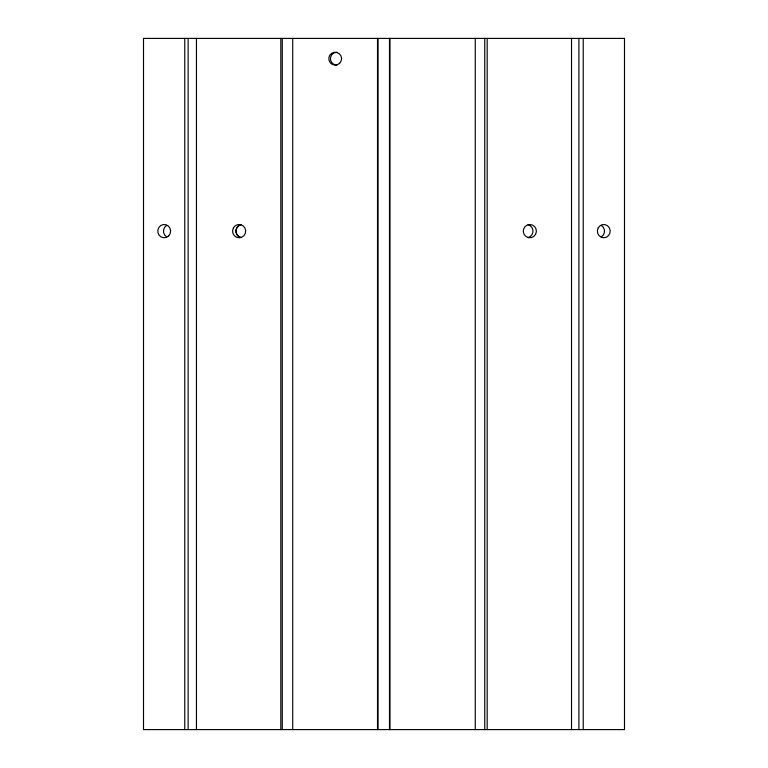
<?xml version="1.0" encoding="UTF-8"?>
<svg xmlns="http://www.w3.org/2000/svg" width="768" height="768" viewBox="0 0 768 768"><rect width="100%" height="100%" fill="white"/><g stroke="black" fill="none" stroke-linecap="round" stroke-linejoin="round"><path stroke-width="1.15" d="M583.229 38.4L583.229 729.6M578.89 38.4L578.89 729.6M571.526 38.4L571.526 729.6M487.171 38.4L487.171 729.6M484.742 38.4L484.742 729.6M475.267 38.4L475.267 729.6M389.971 38.4L389.971 729.6M389.482 38.4L389.482 729.6M378.01 38.4L378.01 729.6M377.52 38.4L377.52 729.6M292.714 38.4L292.714 729.6M282.278 38.4L282.278 729.6M280.819 38.4L280.819 729.6M196.454 38.4L196.454 729.6M188.141 38.4L188.141 729.6M184.752 38.4L184.752 729.6M166.675 236.89A6.643 6.422 -90 0 1 166.675 225.379M528.106 224.717A6.643 6.566 -90 0 1 528.106 237.562M601.306 225.379A6.643 6.422 90 0 1 601.306 236.899M336.854 65.098A6.403 6.403 -90 0 1 330.451 58.685A6.403 6.403 -90 0 1 336.854 52.282M624.49 38.4L143.51 38.4L143.51 729.6L624.49 729.6L624.49 38.4M598.214 227.818A6.643 6.422 90 0 0 603.773 237.782A6.643 6.422 90 0 0 609.331 227.818A6.643 6.422 90 0 0 598.214 227.818M233.434 227.818A6.643 6.566 90 0 0 239.126 237.782A6.643 6.566 90 0 0 244.81 227.818A6.643 6.566 90 0 0 233.434 227.818M535.517 234.461A6.643 6.566 -90 0 0 529.834 224.496A6.643 6.566 -90 0 0 524.15 234.461A6.643 6.566 -90 0 0 535.517 234.461M240.854 224.717A6.643 6.566 -90 0 0 240.854 237.562A6.643 6.566 90 0 1 240.854 224.717M168.749 235.834A6.643 6.422 -90 0 0 165.869 224.717A6.643 6.422 -90 0 0 158.006 232.858A6.643 6.422 -90 0 0 168.749 235.834M339.706 63.216A6.403 6.403 -90 0 0 336.845 52.493A6.403 6.403 -90 0 0 329.002 60.346A6.403 6.403 -90 0 0 339.706 63.216"/></g></svg>
